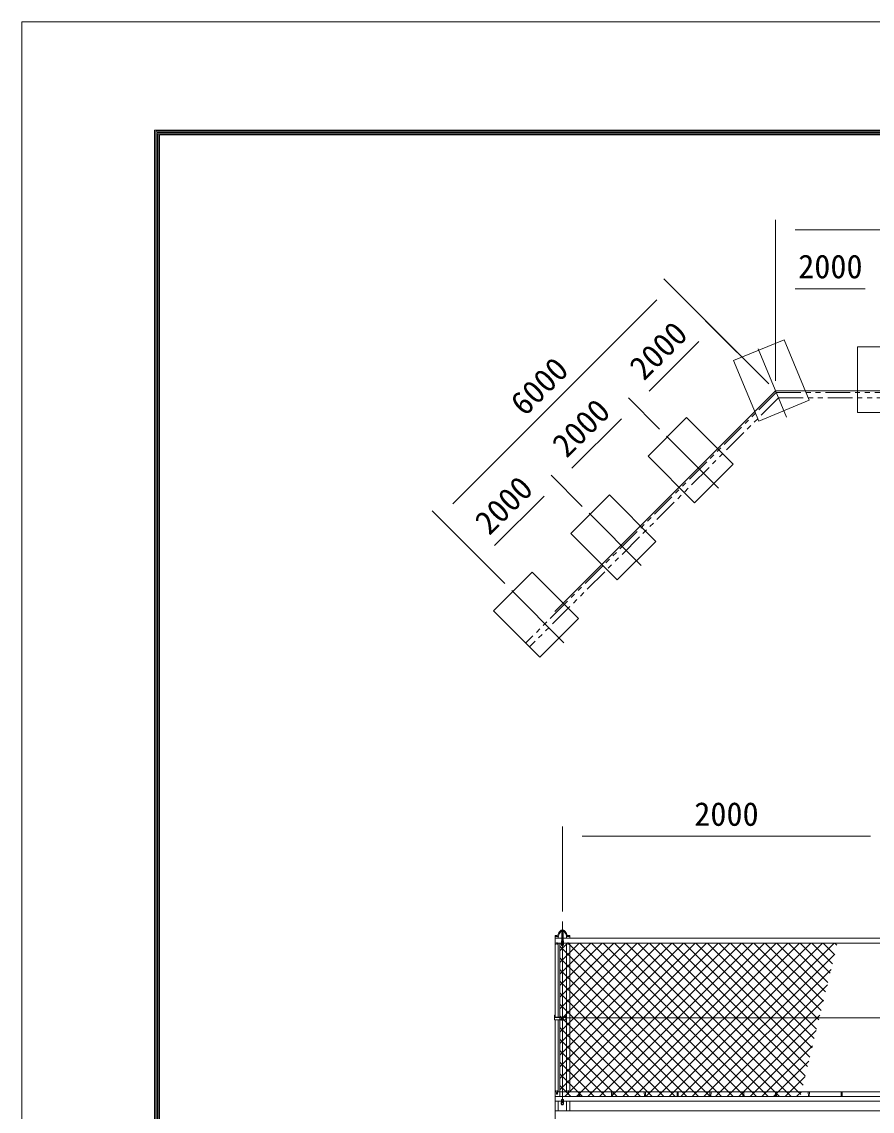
# Model space of a CAD drawing. Units: millimetres, scale not verified, with parts at other scales. Extents: x -12600 to 12600, y -8910 to 8910.
# Drawn here: x -12600 to -7413, y 2266 to 8910 of the extents above; entities that cross this region are included whole.
import ezdxf
from ezdxf.enums import TextEntityAlignment as Align

# ---------------------------------------------------------------- set-up
doc = ezdxf.new("R2010")
doc.units = ezdxf.units.MM
doc.header["$LTSCALE"] = 60
doc.linetypes.add('USER1', pattern=[50.8, 31.75, -6.35, 6.35, -6.35])
doc.linetypes.add('USER2', pattern=[5, 2.5, -0.5, 0.5, -0.5, 0.5, -0.5])
for name, color, linetype, lineweight in [('0-1_D-BMK', 2, 'USER1', 13), ('0-3_D-STR4', 7, 'Continuous', 9), ('0-4_D-STR1', 1, 'Continuous', 18), ('0-5_D-BGD', 7, 'Continuous', 9), ('0-6_D-STR3', 3, 'Continuous', 13), ('0-7_D-STR-DIM', 7, 'Continuous', 9), ('0-A_D-STR2', 7, 'Continuous', 9), ('0-B_D-TTL', 7, 'Continuous', 9)]:
    doc.layers.add(name, color=color, linetype=linetype, lineweight=lineweight)
doc.styles.add('ＭＳ ゴシック', font='')
doc.styles.get('ＭＳ ゴシック').set_extended_font_data('MS Gothic')

msp = doc.modelspace()

# ---------------------------------------------------------------- linework, layer by layer
at = {"layer": '0-1_D-BMK'}
for p, q in [((-8107.41, 6915.02), (-7935.2, 6499.27)), ((-8107.41, 6915.02), (-7935.2, 6499.27)), ((-8001.85, 6660.18), (-9557.49, 5104.55)), ((-8668.3, 6383.82), (-8350.1, 6065.62)), ((-9139.71, 5912.41), (-8821.51, 5594.22)), ((-9611.11, 5441.01), (-9292.91, 5122.81)), ((-9302.38, -3762.35), (-9302.38, 3424.05))]:
    msp.add_line(p, q, dxfattribs=at)
msp.add_lwpolyline([(-8001.85, 6660.18), (-4668.52, 6660.18), (-3112.88, 5104.55)], dxfattribs=at)
at = {"layer": '0-3_D-STR4'}
for points in [[(-7950.24, 6971.1), (-8258.2, 6843.54), (-8105.13, 6473.99), (-7797.17, 6601.55)], [(-7950.24, 6971.1), (-8258.2, 6843.54), (-8105.13, 6473.99), (-7797.17, 6601.55)], [(-7501.85, 6927.68), (-7168.52, 6927.68), (-7168.52, 6527.68), (-7501.85, 6527.68)], [(-8544.56, 6495.78), (-8780.26, 6260.08), (-8497.42, 5977.23), (-8261.71, 6212.94)], [(-9015.96, 6024.37), (-9251.66, 5788.67), (-8968.82, 5505.83), (-8733.12, 5741.53)], [(-9487.37, 5552.97), (-9723.07, 5317.27), (-9440.23, 5034.42), (-9204.52, 5270.13)]]:
    msp.add_lwpolyline(points, close=True, dxfattribs=at)
at = {"layer": '0-4_D-STR1'}
for p, q in [((-9347.38, 3331.2), (-9347.38, 3336.77)), ((-9347.38, 3331.2), (-9347.38, 3336.77)), ((-9347.38, 3331.2), (-9347.38, 2840.19)), ((-9329.02, 3331.2), (-9347.38, 3331.2)), ((-9333.8, 3338.27), (-9345.88, 3338.27)), ((-9327.38, 3331.2), (-9327.38, 3320.59)), ((-9309.88, 3369.38), (-9294.87, 3369.38)), ((-9308.82, 3364.38), (-9295.93, 3364.38)), ((-9277.38, 3320.59), (-9277.38, 3331.2)), ((-9275.73, 3331.2), (-9257.38, 3331.2)), ((-9270.95, 3338.27), (-9258.88, 3338.27)), ((-9257.38, 3331.2), (-9257.38, 3336.77)), ((-9257.38, 3320.59), (-9257.38, 3331.2)), ((-9306.38, 3320.59), (-9347.38, 3320.59)), ((-9308.63, 3291.01), (-9347.38, 3291.01)), ((-9338.88, 3290.57), (-9339.63, 3283.03)), ((-9332.88, 3290.57), (-9332.13, 3283.03)), ((-9327.38, 3292.3), (-9327.38, 2839.57)), ((-7306.38, 3320.59), (-9298.38, 3320.59)), ((-7308.63, 3291.01), (-9296.13, 3291.01)), ((-9277.38, 2383.67), (-9277.38, 3292.3)), ((-9271.88, 3290.57), (-9272.63, 3283.03)), ((-9265.88, 3290.57), (-9265.13, 3283.03)), ((-9257.38, 2383.67), (-9257.38, 3292.3)), ((-9347.38, 2823.87), (-9347.38, 1777.15)), ((-9327.38, 2823.87), (-9327.38, 2383.67)), ((-9338.88, 2371.45), (-9339.63, 2392.95)), ((-9332.88, 2371.45), (-9332.13, 2392.95)), ((-9271.88, 2371.45), (-9272.63, 2392.95)), ((-9265.88, 2371.45), (-9265.13, 2392.95)), ((-9339.3, 2383.67), (-9347.38, 2383.67)), ((-4552.38, 2355.39), (-9347.38, 2355.39)), ((-9308.63, 2327.1), (-9347.38, 2327.1)), ((-9272.3, 2383.67), (-9332.45, 2383.67)), ((-9327.38, 2327.1), (-9327.38, 2267.65)), ((-9298.13, 2327.1), (-9306.63, 2327.1)), ((-9306.63, 2327.1), (-9298.13, 2327.1)), ((-7308.63, 2327.1), (-9296.13, 2327.1)), ((-9277.38, 2267.65), (-9277.38, 2327.1)), ((-7339.3, 2383.67), (-9265.45, 2383.67)), ((-9257.38, 2267.65), (-9257.38, 2327.1)), ((-9202.38, 2358.74), (-9203.13, 2381.46)), ((-9196.38, 2358.74), (-9195.63, 2381.46)), ((-9002.38, 2358.74), (-9003.13, 2381.46)), ((-8996.38, 2358.74), (-8995.63, 2381.46)), ((-8802.38, 2358.74), (-8803.13, 2381.46)), ((-8796.38, 2358.74), (-8795.63, 2381.46)), ((-8602.38, 2358.74), (-8603.13, 2381.46)), ((-8596.38, 2358.74), (-8595.63, 2381.46)), ((-8402.38, 2358.74), (-8403.13, 2381.46)), ((-8396.38, 2358.74), (-8395.63, 2381.46)), ((-8202.38, 2358.74), (-8203.13, 2381.46)), ((-8196.38, 2358.74), (-8195.63, 2381.46)), ((-8002.38, 2358.74), (-8003.13, 2381.46)), ((-7996.38, 2358.74), (-7995.63, 2381.46)), ((-7802.38, 2358.74), (-7803.13, 2381.46)), ((-7796.38, 2358.74), (-7795.63, 2381.46)), ((-7602.38, 2358.74), (-7603.13, 2381.46)), ((-7596.38, 2358.74), (-7595.63, 2381.46)), ((-9347.38, 2267.65), (-4552.38, 2267.65))]:
    msp.add_line(p, q, dxfattribs=at)
for centre, radius, start, end in [((-9345.88, 3336.77), 1.5, 90, 180), ((-9333.8, 3342.27), 4, 270, 350.85863), ((-9280.59, 3328.15), 51.07, 129.15493, 164.69044), ((-9329.02, 3333.7), 2.5, 270, 353.11764), ((-9270.42, 3322.99), 57.07, 135.26125, 169.49469), ((-9309.88, 3365.88), 3.5, 90, 147.73028), ((-9308.82, 3361.88), 2.5, 90, 149.15113), ((-9295.93, 3361.88), 2.5, 30.84887, 90), ((-9294.87, 3365.88), 3.5, 32.26972, 90), ((-9334.33, 3322.99), 57.07, 10.50531, 44.73875), ((-9324.16, 3328.15), 51.07, 15.30956, 50.84507), ((-9275.73, 3333.7), 2.5, 186.88236, 270), ((-9270.95, 3342.27), 4, 189.14137, 270), ((-9258.88, 3336.77), 1.5, 0, 90), ((-9335.88, 3289.32), 3.25, 22.61986, 157.38014), ((-9268.88, 3289.32), 3.25, 22.61986, 157.38014), ((-9335.88, 2372.7), 3.25, 202.61986, 337.38014), ((-9268.88, 2372.7), 3.25, 202.61986, 337.38014), ((-9199.38, 2359.99), 3.25, 202.61986, 337.38014), ((-8999.38, 2359.99), 3.25, 202.61986, 337.38014), ((-8799.38, 2359.99), 3.25, 202.61986, 337.38014), ((-8599.38, 2359.99), 3.25, 202.61986, 337.38014), ((-8399.38, 2359.99), 3.25, 202.61986, 337.38014), ((-8199.38, 2359.99), 3.25, 202.61986, 337.38014), ((-7999.38, 2359.99), 3.25, 202.61986, 337.38014), ((-7799.38, 2359.99), 3.25, 202.61986, 337.38014), ((-7599.38, 2359.99), 3.25, 202.61986, 337.38014)]:
    msp.add_arc(centre, radius, start, end, dxfattribs=at)
at = {"layer": '0-5_D-BGD', "linetype": 'USER2'}
for p, q in [((-7997.71, 6650.18), (-9526.85, 5121.04)), ((-7983.9, 6616.85), (-9503.28, 5097.47))]:
    msp.add_line(p, q, dxfattribs=at)
for points in [[(-7997.71, 6650.18), (-4672.66, 6650.18), (-3143.53, 5121.04)], [(-7983.9, 6616.85), (-4686.47, 6616.85), (-3167.1, 5097.47)]]:
    msp.add_lwpolyline(points, dxfattribs=at)
at = {"layer": '0-6_D-STR3'}
for p, q in [((-9308.68, 3370.52), (-9309.88, 3369.82)), ((-9309.88, 3369.38), (-9309.88, 3369.82)), ((-9309.88, 3369.38), (-9294.87, 3369.38)), ((-9308.68, 3370.52), (-9296.08, 3370.52)), ((-9306.38, 3308.74), (-9306.38, 3364.38)), ((-9306.13, 3369.38), (-9306.13, 3369.82)), ((-9298.62, 3369.38), (-9298.62, 3369.82)), ((-9298.38, 3308.74), (-9298.38, 3364.38)), ((-9296.08, 3370.52), (-9294.87, 3369.82)), ((-9294.87, 3369.38), (-9294.87, 3369.82)), ((-9318.38, 3292.3), (-9318.38, 2812.91)), ((-9309.88, 3288.24), (-9309.88, 3283.64)), ((-9308.63, 3303.91), (-9308.63, 3290.15)), ((-9308.63, 3281.47), (-9308.63, 3278.34)), ((-9308.63, 3278.34), (-9306.82, 3278.34)), ((-9306.13, 3293.97), (-9306.13, 3289.37)), ((-9294.87, 3288.24), (-9298.62, 3293.97)), ((-9298.62, 3293.97), (-9298.62, 3289.37)), ((-9297.93, 3278.34), (-9296.13, 3278.34)), ((-9296.13, 3303.91), (-9296.13, 3290.15)), ((-9296.13, 3281.47), (-9296.13, 3278.34)), ((-9294.87, 3288.24), (-9294.87, 3283.64)), ((-9351.13, 2849.45), (-9351.13, 2825.87)), ((-9349.13, 2851.45), (-9347.38, 2851.45)), ((-9349.13, 2837.31), (-9284.38, 2837.31)), ((-9349.13, 2823.87), (-9308.63, 2823.87)), ((-9347.93, 2847.19), (-9347.93, 2841.57)), ((-9345.93, 2839.57), (-9287.58, 2839.57)), ((-9318.38, 2823.87), (-9318.38, 2355.39)), ((-9309.88, 2826.51), (-9309.88, 2830.59)), ((-9308.63, 2824.73), (-9308.63, 2820.69)), ((-9308.63, 2820.69), (-9306.63, 2820.69)), ((-9306.63, 2821.9), (-9306.63, 2820.69)), ((-9306.38, 2826.49), (-9306.38, 2823.66)), ((-9306.13, 2831.81), (-9306.13, 2835.9)), ((-9298.62, 2831.81), (-9298.62, 2835.9)), ((-9298.38, 2826.49), (-9298.38, 2823.66)), ((-9298.13, 2821.9), (-9298.13, 2820.69)), ((-9298.13, 2820.69), (-9296.13, 2820.69)), ((-9296.13, 2824.73), (-9296.13, 2820.69)), ((-9296.13, 2823.87), (-9284.38, 2823.87)), ((-9294.87, 2826.51), (-9294.87, 2830.59)), ((-9285.58, 2841.57), (-9285.58, 2846.64)), ((-9285.58, 2846.64), (-9282.38, 2846.64)), ((-9282.38, 2825.87), (-9282.38, 2846.64)), ((-9282.38, 2834.87), (-7308.63, 2834.87)), ((-9308.63, 2318.59), (-9308.63, 2337.18)), ((-9306.63, 2337.18), (-9308.63, 2337.18)), ((-9308.63, 2326.57), (-9306.63, 2326.57)), ((-9306.63, 2321.64), (-9306.63, 2337.18)), ((-9298.13, 2321.64), (-9298.13, 2337.18)), ((-9298.13, 2337.18), (-9296.13, 2337.18)), ((-9298.13, 2326.57), (-9296.13, 2326.57)), ((-9296.13, 2318.59), (-9296.13, 2337.18)), ((-9309.88, 2316.67), (-9309.88, 2312.08)), ((-9306.13, 2322.4), (-9306.13, 2317.8)), ((-9294.87, 2316.67), (-9298.62, 2322.4)), ((-9298.62, 2322.4), (-9298.62, 2317.8)), ((-9294.87, 2316.67), (-9294.87, 2312.08))]:
    msp.add_line(p, q, dxfattribs=at)
for points in [[(-9298.62, 3293.97), (-9306.13, 3293.97), (-9309.88, 3288.24)], [(-9294.87, 2830.59), (-9298.62, 2835.9), (-9306.13, 2835.9), (-9309.88, 2830.59)], [(-9294.87, 2826.51), (-9298.62, 2831.81), (-9306.13, 2831.81), (-9309.88, 2826.51), (-9306.13, 2821.2), (-9304.35, 2821.2)], [(-9300.4, 2821.2), (-9298.62, 2821.2), (-9294.87, 2826.51)], [(-9298.62, 2322.4), (-9306.13, 2322.4), (-9309.88, 2316.67)]]:
    msp.add_lwpolyline(points, dxfattribs=at)
for points in [[(-9298.62, 3289.37), (-9306.13, 3289.37), (-9309.88, 3283.64), (-9306.13, 3277.14), (-9298.62, 3277.14), (-9294.87, 3283.64)], [(-9298.62, 2317.8), (-9306.13, 2317.8), (-9309.88, 2312.08), (-9306.13, 2305.58), (-9298.62, 2305.58), (-9294.87, 2312.08)]]:
    msp.add_lwpolyline(points, close=True, dxfattribs=at)
for centre, radius, start, end in [((-9308, 3367.08), 3.32, 55.61585, 124.38415), ((-9302.38, 3357.98), 12.42, 72.4121, 107.5879), ((-9296.75, 3367.08), 3.32, 55.61585, 124.38415), ((-9302.38, 3303.91), 6.25, 0, 180), ((-9302.38, 3283.4), 6.25, 177.75339, 2.24661), ((-9349.13, 2849.45), 2, 90, 180), ((-9349.13, 2839.31), 2, 180, 270), ((-9349.13, 2825.87), 2, 180, 270), ((-9345.93, 2847.19), 2, 136.20109, 180), ((-9345.93, 2841.57), 2, 180, 270), ((-9302.38, 2824.23), 4.59, 29.48458, 150.51542), ((-9287.58, 2841.57), 2, 270, 0), ((-9284.38, 2839.31), 2, 270, 0), ((-9284.38, 2825.87), 2, 270, 0), ((-9302.38, 2311.83), 6.25, 177.75339, 2.24661)]:
    msp.add_arc(centre, radius, start, end, dxfattribs=at)
for centre, ratio, start_param, end_param in [((-9302.38, 3283.64), 0.748157, 3.1415927, 6.2831853), ((-9302.38, 2826.08), 0.721249, 2.1782275, 7.2465505), ((-9302.38, 2312.08), 0.748157, 3.1415927, 6.2831853)]:
    msp.add_ellipse(centre, major_axis=(-6.25, 0), ratio=ratio, start_param=start_param, end_param=end_param, dxfattribs=at)
for centre, major_axis in [((-9302.38, 2823.66), (-4, 0)), ((-9302.38, 2822.81), (-2.8, 0))]:
    msp.add_ellipse(centre, major_axis=major_axis, ratio=0.707107, dxfattribs=at)
at = {"layer": '0-7_D-STR-DIM'}
for p, q in [((-8001.85, 6720.18), (-8001.85, 7702.21)), ((-7881.85, 7642.21), (-4788.52, 7642.21)), ((-8044.28, 6702.61), (-8683.45, 7341.77)), ((-8001.85, 6720.18), (-8001.85, 7342.21)), ((-7881.85, 7282.21), (-7455.19, 7282.21)), ((-8725.87, 7214.5), (-9970.38, 5969.99)), ((-8044.28, 6702.61), (-8428.89, 7087.22)), ((-8471.32, 6959.94), (-8773.01, 6658.24)), ((-8710.73, 6426.25), (-8900.29, 6615.81)), ((-8710.73, 6426.25), (-8900.29, 6615.81)), ((-8942.72, 6488.53), (-9244.42, 6186.83)), ((-9182.13, 5954.84), (-9371.7, 6144.41)), ((-9182.13, 5954.84), (-9371.7, 6144.41)), ((-9414.12, 6017.13), (-9715.82, 5715.43)), ((-9653.54, 5483.44), (-10097.66, 5927.56)), ((-9653.54, 5483.44), (-9843.1, 5673)), ((-9302.38, 3484.05), (-9302.38, 4003.1)), ((-9182.38, 3943.1), (-7422.38, 3943.1))]:
    msp.add_line(p, q, dxfattribs=at)
at = {"layer": '0-A_D-STR2'}
for p, q in [((-9318.38, 3244.11), (-9271.47, 3291.01)), ((-9318.38, 3173.4), (-9200.76, 3291.01)), ((-9318.38, 3102.69), (-9130.05, 3291.01)), ((-9318.38, 3031.98), (-9059.34, 3291.01)), ((-9318.38, 2961.27), (-8988.63, 3291.01)), ((-9318.38, 2890.56), (-8917.92, 3291.01)), ((-9318.38, 2819.85), (-8847.21, 3291.01)), ((-9318.38, 2749.13), (-8776.5, 3291.01)), ((-9318.38, 2678.42), (-8705.79, 3291.01)), ((-9318.38, 2607.71), (-8635.08, 3291.01)), ((-9318.38, 2537), (-8564.37, 3291.01)), ((-9318.38, 2466.29), (-8493.66, 3291.01)), ((-9318.38, 2395.58), (-8422.94, 3291.01)), ((-8401.91, 2355.39), (-9318.38, 3271.85)), ((-9287.86, 2355.39), (-8352.23, 3291.01)), ((-8331.2, 2355.39), (-9266.83, 3291.01)), ((-9217.15, 2355.39), (-8281.52, 3291.01)), ((-8260.49, 2355.39), (-9196.12, 3291.01)), ((-9146.44, 2355.39), (-8210.81, 3291.01)), ((-8189.78, 2355.39), (-9125.4, 3291.01)), ((-9075.73, 2355.39), (-8140.1, 3291.01)), ((-8119.07, 2355.39), (-9054.69, 3291.01)), ((-9005.02, 2355.39), (-8069.39, 3291.01)), ((-8048.36, 2355.39), (-8983.98, 3291.01)), ((-8934.3, 2355.39), (-7998.68, 3291.01)), ((-7977.65, 2355.39), (-8913.27, 3291.01)), ((-8863.59, 2355.39), (-7927.97, 3291.01)), ((-7906.94, 2355.39), (-8842.56, 3291.01)), ((-8792.88, 2355.39), (-7857.26, 3291.01)), ((-7848.44, 2367.6), (-8771.85, 3291.01)), ((-8722.17, 2355.39), (-7786.55, 3291.01)), ((-7834.67, 2424.54), (-8701.14, 3291.01)), ((-8651.46, 2355.39), (-7715.84, 3291.01)), ((-7820.89, 2481.48), (-8630.43, 3291.01)), ((-8580.75, 2355.39), (-7645.13, 3291.01)), ((-7807.12, 2538.41), (-8559.72, 3291.01)), ((-7793.35, 2595.35), (-8489.01, 3291.01)), ((-7779.58, 2652.29), (-8418.3, 3291.01)), ((-7765.81, 2709.23), (-8347.59, 3291.01)), ((-7752.03, 2766.17), (-8276.88, 3291.01)), ((-7738.26, 2823.11), (-8206.17, 3291.01)), ((-7724.49, 2880.05), (-8135.46, 3291.01)), ((-7710.72, 2936.98), (-8064.74, 3291.01)), ((-7696.95, 2993.92), (-7994.03, 3291.01)), ((-7683.17, 3050.86), (-7923.32, 3291.01)), ((-7669.4, 3107.8), (-7852.61, 3291.01)), ((-7655.63, 3164.74), (-7781.9, 3291.01)), ((-7641.86, 3221.68), (-7711.19, 3291.01)), ((-7628.09, 3278.62), (-7640.48, 3291.01)), ((-8472.62, 2355.39), (-9318.38, 3201.14)), ((-8510.04, 2355.39), (-7641.26, 3224.17)), ((-8543.33, 2355.39), (-9318.38, 3130.43)), ((-8439.33, 2355.39), (-7663.81, 3130.9)), ((-8614.05, 2355.39), (-9318.38, 3059.72)), ((-8368.62, 2355.39), (-7686.37, 3037.63)), ((-8684.76, 2355.39), (-9318.38, 2989.01)), ((-8297.91, 2355.39), (-7708.93, 2944.36)), ((-8755.47, 2355.39), (-9318.38, 2918.3)), ((-8826.18, 2355.39), (-9318.38, 2847.59)), ((-8227.2, 2355.39), (-7731.49, 2851.09)), ((-8896.89, 2355.39), (-9318.38, 2776.87)), ((-8156.49, 2355.39), (-7754.05, 2757.82)), ((-8967.6, 2355.39), (-9318.38, 2706.16)), ((-8085.78, 2355.39), (-7776.61, 2664.55)), ((-9038.31, 2355.39), (-9318.38, 2635.45)), ((-9109.02, 2355.39), (-9318.38, 2564.74)), ((-8015.07, 2355.39), (-7799.17, 2571.28)), ((-9179.73, 2355.39), (-9318.38, 2494.03)), ((-7944.35, 2355.39), (-7821.73, 2478.01)), ((-9250.44, 2355.39), (-9318.38, 2423.32)), ((-7873.64, 2355.39), (-7844.29, 2384.74))]:
    msp.add_line(p, q, dxfattribs=at)
at = {"layer": '0-B_D-TTL', "color": 2, "lineweight": 18}
msp.add_lwpolyline([(-12600, 8910), (12600, 8910), (12600, -8910), (-12600, -8910)], close=True, dxfattribs=at)
at = {"layer": '0-B_D-TTL'}
for points in [[(-11790, 8250), (11790, 8250), (11790, -8250), (-11790, -8250)], [(-11782.5, 8242.5), (11782.5, 8242.5), (11782.5, -8242.5), (-11782.5, -8242.5)], [(-11775, 8235), (11775, 8235), (11775, -8235), (-11775, -8235)], [(-11767.5, 8227.5), (11767.5, 8227.5), (11767.5, -8227.5), (-11767.5, -8227.5)], [(-11760, 8220), (11760, 8220), (11760, -8220), (-11760, -8220)]]:
    msp.add_lwpolyline(points, close=True, dxfattribs=at)

# ---------------------------------------------------------------- texts
at = {"layer": '0-7_D-STR-DIM', "style": 'ＭＳ ゴシック'}
for p in [(-7864.27, 7302.45), (-8498.13, 3963.34)]:
    msp.add_text('2000', height=144.3, dxfattribs=at).set_placement(p, align=Align.BOTTOM_LEFT)
for s, p in [('2000', (-8774.9, 6684.99)), ('6000', (-9501.39, 6467.61)), ('2000', (-9246.3, 6213.58)), ('2000', (-9717.7, 5742.18))]:
    msp.add_text(s, height=144.3, rotation=45, dxfattribs=at).set_placement(p, align=Align.BOTTOM_LEFT)

doc.saveas('drawing.dxf')
